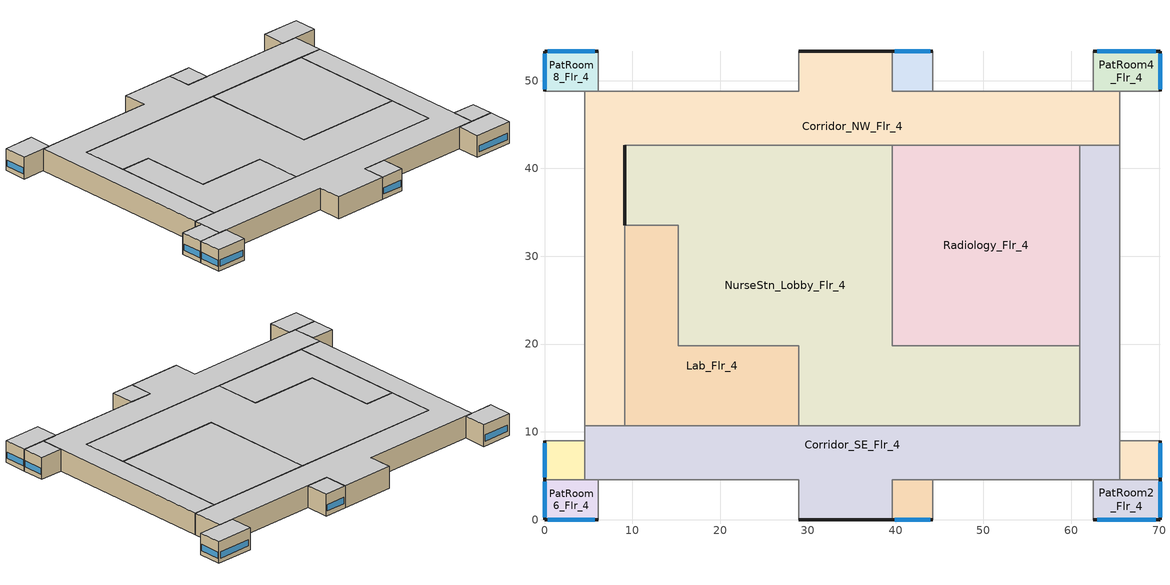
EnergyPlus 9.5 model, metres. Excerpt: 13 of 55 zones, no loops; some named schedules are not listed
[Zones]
PatRoom1_Mult10_Flr_4
 floor adiabatic (int_slab_floor): 44.2,4.57 44.2,0 39.62,0 39.62,4.57 z12.8
 wall outside (res_ext_wall): 39.62,0 44.2,0 z12.8:17.07
 wall adiabatic (int_wall): 44.2,0 44.2,4.57 39.62,4.57 39.62,0 z12.8:17.07
 window (Window_U_0.42_SHGC_0.40): 39.9,0 43.92,0 z13.72:14.94
 ceiling adiabatic (int_slab_ceiling): 39.62,4.57 39.62,0 44.2,0 44.2,4.57 z17.07
PatRoom2_Flr_4
 floor adiabatic (int_slab_floor): 70.1,4.57 70.1,0 62.48,0 62.48,4.57 z12.8
 wall outside (res_ext_wall): 62.48,0 70.1,0 70.1,4.57 z12.8:17.07
 wall adiabatic (int_wall): 70.1,4.57 62.48,4.57 62.48,0 z12.8:17.07
 window (Window_U_0.40_SHGC_0.38): 70.1,0.27 70.1,4.3 z13.72:14.94
 window (Window_U_0.42_SHGC_0.40): 62.94,0 69.65,0 z13.72:14.94
 ceiling adiabatic (int_slab_ceiling): 62.48,4.57 62.48,0 70.1,0 70.1,4.57 z17.07
PatRoom3_Mult10_Flr_4
 floor adiabatic (int_slab_floor): 70.1,8.99 70.1,4.57 65.53,4.57 65.53,8.99 z12.8
 wall outside (res_ext_wall): 70.1,4.57 70.1,8.99 z12.8:17.07
 wall adiabatic (int_wall): 70.1,8.99 65.53,8.99 65.53,4.57 70.1,4.57 z12.8:17.07
 window (Window_U_0.40_SHGC_0.38): 70.1,4.84 70.1,8.73 z13.72:14.94
 ceiling adiabatic (int_slab_ceiling): 65.53,8.99 65.53,4.57 70.1,4.57 70.1,8.99 z17.07
PatRoom4_Flr_4
 floor adiabatic (int_slab_floor): 70.1,53.34 70.1,48.77 62.48,48.77 62.48,53.34 z12.8
 wall outside (res_ext_wall): 70.1,48.77 70.1,53.34 62.48,53.34 z12.8:17.07
 wall adiabatic (int_wall): 62.48,53.34 62.48,48.77 70.1,48.77 z12.8:17.07
 window (Window_U_0.40_SHGC_0.38): 69.65,53.34 62.94,53.34 / 70.1,49.04 70.1,53.07 z13.72:14.94
 ceiling adiabatic (int_slab_ceiling): 62.48,53.34 62.48,48.77 70.1,48.77 70.1,53.34 z17.07
PatRoom5_Mult10_Flr_4
 floor adiabatic (int_slab_floor): 44.2,53.34 44.2,48.77 39.62,48.77 39.62,53.34 z12.8
 wall outside (res_ext_wall): 44.2,53.34 39.62,53.34 z12.8:17.07
 wall adiabatic (int_wall): 39.62,53.34 39.62,48.77 44.2,48.77 44.2,53.34 z12.8:17.07
 window (Window_U_0.40_SHGC_0.38): 43.92,53.34 39.9,53.34 z13.72:14.94
 ceiling adiabatic (int_slab_ceiling): 39.62,53.34 39.62,48.77 44.2,48.77 44.2,53.34 z17.07
Radiology_Flr_4
 floor adiabatic (int_slab_floor): 60.96,42.67 60.96,19.81 39.62,19.81 39.62,42.67 z12.8
 wall to Corridor_NW_Flr_4 (int_wall): 60.96,42.67 39.62,42.67 z12.8:17.07
 wall to Corridor_SE_Flr_4 (int_wall): 60.96,19.81 60.96,42.67 z12.8:17.07
 wall to NurseStn_Lobby_Flr_4 (int_wall): 39.62,42.67 39.62,19.81 60.96,19.81 z12.8:17.07
 ceiling adiabatic (int_slab_ceiling): 39.62,42.67 39.62,19.81 60.96,19.81 60.96,42.67 z17.07
PatRoom6_Flr_4
 floor adiabatic (int_slab_floor): 6.1,4.57 6.1,0 0,0 0,4.57 z12.8
 wall outside (res_ext_wall): 0,4.57 0,0 6.1,0 z12.8:17.07
 wall adiabatic (int_wall): 6.1,0 6.1,4.57 0,4.57 z12.8:17.07
 window (Window_U_0.42_SHGC_0.40): 0.37,0 5.73,0 z13.72:14.94
 window (Window_U_0.40_SHGC_0.38): 0,4.3 0,0.27 z13.72:14.94
 ceiling adiabatic (int_slab_ceiling): 0,4.57 0,0 6.1,0 6.1,4.57 z17.07
PatRoom7_Mult10_Flr_4
 floor adiabatic (int_slab_floor): 4.57,8.99 4.57,4.57 0,4.57 0,8.99 z12.8
 wall outside (res_ext_wall): 0,8.99 0,4.57 z12.8:17.07
 wall adiabatic (int_wall): 0,4.57 4.57,4.57 4.57,8.99 0,8.99 z12.8:17.07
 window (Window_U_0.40_SHGC_0.38): 0,8.73 0,4.84 z13.72:14.94
 ceiling adiabatic (int_slab_ceiling): 0,8.99 0,4.57 4.57,4.57 4.57,8.99 z17.07
PatRoom8_Flr_4
 floor adiabatic (int_slab_floor): 6.1,53.34 6.1,48.77 0,48.77 0,53.34 z12.8
 wall outside (res_ext_wall): 6.1,53.34 0,53.34 0,48.77 z12.8:17.07
 wall adiabatic (int_wall): 0,48.77 6.1,48.77 6.1,53.34 z12.8:17.07
 window (Window_U_0.40_SHGC_0.38): 5.73,53.34 0.37,53.34 / 0,53.07 0,49.04 z13.72:14.94
 ceiling adiabatic (int_slab_ceiling): 0,53.34 0,48.77 6.1,48.77 6.1,53.34 z17.07
NurseStn_Lobby_Flr_4
 floor adiabatic (int_slab_floor): 9.14,42.67 39.62,42.67 39.62,19.81 60.96,19.81 60.96,10.67 28.96,10.67 28.96,19.81 15.24,19.81 15.24,33.53 9.14,33.53 z12.8
 wall outside (Air_Wall): 9.14,42.67 9.14,33.53 z12.8:17.07
 wall to Corridor_NW_Flr_4 (Air_Wall): 39.62,42.67 9.14,42.67 z12.8:17.07
 wall to Corridor_SE_Flr_4 (Air_Wall): 28.96,10.67 60.96,10.67 60.96,19.81 z12.8:17.07
 wall to Lab_Flr_4 (int_wall): 9.14,33.53 15.24,33.53 15.24,19.81 28.96,19.81 28.96,10.67 z12.8:17.07
 ceiling adiabatic (int_slab_ceiling): 9.14,42.67 9.14,33.53 15.24,33.53 15.24,19.81 28.96,19.81 28.96,10.67 60.96,10.67 60.96,19.81 39.62,19.81 39.62,42.67 z17.07
Lab_Flr_4
 floor adiabatic (int_slab_floor): 9.14,33.53 15.24,33.53 15.24,19.81 28.96,19.81 28.96,10.67 9.14,10.67 z12.8
 wall to Corridor_SE_Flr_4 (int_wall): 9.14,10.67 28.96,10.67 z12.8:17.07
 wall to Corridor_NW_Flr_4 (int_wall): 9.14,33.58 9.14,10.67 z12.8:17.07
 ceiling adiabatic (int_slab_ceiling): 9.14,33.53 9.14,10.67 28.96,10.67 28.96,19.81 15.24,19.81 15.24,33.53 z17.07
Corridor_SE_Flr_4
 floor adiabatic (int_slab_floor): 4.57,4.57 4.57,10.67 60.96,10.67 60.96,42.67 65.53,42.67 65.53,4.57 39.62,4.57 39.62,0 28.96,0 28.96,4.57 z12.8
 wall outside (res_ext_wall): 28.96,0 39.62,0 z12.8:17.07
 wall adiabatic (int_wall): 39.62,0 39.62,4.57 65.53,4.57 65.53,42.67 / 4.57,10.67 4.57,4.57 28.96,4.57 28.96,0 z12.8:17.07
 wall to Corridor_NW_Flr_4 (Air_Wall): 65.53,42.67 60.96,42.67 / 9.14,10.67 4.57,10.67 z12.8:17.07
 ceiling adiabatic (int_slab_ceiling): 4.57,4.57 28.96,4.57 28.96,0 39.62,0 39.62,4.57 65.53,4.57 65.53,42.67 60.96,42.67 60.96,10.67 4.57,10.67 z17.07
Corridor_NW_Flr_4
 floor adiabatic (int_slab_floor): 4.57,10.67 4.57,48.77 28.96,48.77 28.96,53.34 39.62,53.34 39.62,48.77 65.53,48.77 65.53,42.67 9.14,42.67 9.14,10.67 z12.8
 wall outside (Air_Wall): 9.14,33.58 9.14,42.67 z12.8:17.07
 wall outside (res_ext_wall): 39.62,53.34 28.96,53.34 z12.8:17.07
 wall adiabatic (int_wall): 65.53,42.67 65.53,48.77 39.62,48.77 39.62,53.34 / 28.96,53.34 28.96,48.77 4.57,48.77 4.57,10.67 z12.8:17.07
 ceiling adiabatic (int_slab_ceiling): 4.57,10.67 9.14,10.67 9.14,42.67 65.53,42.67 65.53,48.77 39.62,48.77 39.62,53.34 28.96,53.34 28.96,48.77 4.57,48.77 z17.07
[Building]
Hospital: North Axis {deg}=-90; Terrain=City; Loads Convergence Tolerance Value {W}=0.04; Temperature Convergence Tolerance Value {deltaC}=0.2; Solar Distribution=FullInteriorAndExterior; Maximum Number of Warmup Days=25; Minimum Number of Warmup Days=6
[Site:Location]
Denver-Aurora-Buckley.AFB_CO_USA WMO=724695: Latitude {deg}=39.72; Longitude {deg}=-104.75; Time Zone {hr}=-7; Elevation {m}=1726
[SizingPeriod:DesignDay] Day of Month=21; Dry-Bulb Temperature Range Modifier Type=DefaultMultipliers; Humidity Condition Type=Wetbulb; Barometric Pressure {Pa}=82237; Rain Indicator=No; Snow Indicator=No; Daylight Saving Time Indicator=No
Name | Month | Day Type | Maximum Dry-Bulb Temperature {C} | Daily Dry-Bulb Temperature Range {deltaC} | Wetbulb or DewPoint at Maximum Dry-Bulb {C} | Wind Speed {m/s} | Wind Direction {deg} | Solar Model Indicator | Sky Clearness | ASHRAE Clear Sky Optical Depth for Beam Irradiance (taub) | ASHRAE Clear Sky Optical Depth for Diffuse Irradiance (taud)
Denver-Aurora-Buckley.AFB_CO_USA Ann Htg 99.6% Condns DB | 12 | WinterDesignDay | -17.9 | 0 | -17.9 | 2.5 | 180 | ASHRAEClearSky | 0
Denver-Aurora-Buckley.AFB_CO_USA Ann Clg .4% Condns DB=>MWB | 7 | SummerDesignDay | 33.9 | 14.8 | 15 | 3.6 | 30 | ASHRAETau |  | 0.423 | 2.02
[Site:WaterMainsTemperature]
Calculation Method=Correlation; Annual Average Outdoor Air Temperature {C}=9.95; Maximum Difference In Monthly Average Outdoor Air Temperatures {deltaC}=23.7
[Material:NoMass] Thermal Absorptance=0.9; Solar Absorptance=0.7
Name | Roughness | Thermal Resistance {m2-K/W} | Visible Absorptance
CP02 CARPET PAD | VeryRough | 0.21648 | 0.8
Air_Wall_Material | Rough | 0.207949
Res_Exterior_Wall_Insulation | MediumSmooth | 1.88434 | 0.7
[Construction]
InteriorFurnishings: Std Wood 6inch
Air_Wall: Air_Wall_Material
int_wall: G01 13mm gypsum board, G01 13mm gypsum board
int_slab_floor: 100mm Normalweight concrete floor, CP02 CARPET PAD
int_slab_ceiling: CP02 CARPET PAD, 100mm Normalweight concrete floor
res_ext_wall: 200mm Normalweight concrete wall, Res_Exterior_Wall_Insulation, G01 13mm gypsum board
Window_U_0.42_SHGC_0.40: LoE TINT 6MM, AIR 6MM, CLEAR 6MM
[CONSTRUCTION]
Window_U_0.40_SHGC_0.38: Glass_8652_LayerAvg, Gap_1_W_0_0127, Glass_102_LayerAvg
[Material]
Name | Roughness | Thickness {m} | Conductivity {W/m-K} | Density {kg/m3} | Specific Heat {J/kg-K} | Thermal Absorptance | Solar Absorptance | Visible Absorptance
Std Wood 6inch | MediumSmooth | 0.15 | 0.12 | 540 | 1210 | 0.9 | 0.7 | 0.7
G01 13mm gypsum board | Smooth | 0.0127 | 0.16 | 800 | 1090 | 0.9 | 0.7 | 0.5
200mm Normalweight concrete wall | MediumRough | 0.2032 | 2.31 | 2322 | 832
100mm Normalweight concrete floor | MediumRough | 0.1016 | 2.31 | 2322 | 832
[WindowMaterial:Glazing] Optical Data Type=SpectralAverage; Infrared Transmittance at Normal Incidence=0
Name | Thickness {m} | Solar Transmittance at Normal Incidence | Front Side Solar Reflectance at Normal Incidence | Back Side Solar Reflectance at Normal Incidence | Visible Transmittance at Normal Incidence | Front Side Visible Reflectance at Normal Incidence | Back Side Visible Reflectance at Normal Incidence | Front Side Infrared Hemispherical Emissivity | Back Side Infrared Hemispherical Emissivity | Conductivity {W/m-K}
CLEAR 6MM | 0.006 | 0.775 | 0.071 | 0.071 | 0.881 | 0.08 | 0.08 | 0.84 | 0.84 | 0.9
LoE TINT 6MM | .006 | .36 | .093 | .2 | .5 | .035 | .054 | .84 | .1 | .9
Glass_102_LayerAvg | 0.003048 | 0.833848 | 0.0747638 | 0.0748545 | 0.89926 | 0.082563 | 0.082564 | 0.84 | 0.84 | 1
Glass_8652_LayerAvg | 0.003059 | 0.343691 | 0.298987 | 0.462105 | 0.487937 | 0.209449 | 0.306829 | 0.84 | 0.39 | 0.962
[WindowMaterial:Gas] Gas Type=Air
Name | Thickness {m}
AIR 6MM | 0.0063
Gap_1_W_0_0127 | 0.0127
[SurfaceProperty:OtherSideCoefficients] Combined Convective/Radiative Film Coefficient {W/m2-K}=0; Constant Temperature {C}=1; Constant Temperature Coefficient=1; External Dry-Bulb Temperature Coefficient=0; Ground Temperature Coefficient=0; Wind Speed Coefficient=0; Zone Air Temperature Coefficient=0; Sinusoidal Variation of Constant Temperature Coefficient=No; Period of Sinusoidal Variation {hr}=24
Name | Constant Temperature Schedule
surfPropOthSdCoefBasementAvgWall | scheduleOSCBasementWallSurfaceTemp
surfPropOthSdCoefBasementAvgFloor | scheduleOSCBasementFloorTemp
surfPropOthSdCoefBasementUpperWall | scheduleOSCBasementUpperWallTemp
surfPropOthSdCoefBasementLowerWall | scheduleOSCBasementLowerWallTemp
[Zone] Type=1; Ceiling Height {m}=4.2683; Floor Area {m2}=autocalculate; Part of Total Floor Area=YES
Name | Multiplier | Volume {m3}
PatRoom1_Mult10_Flr_4; PatRoom5_Mult10_Flr_4 | 10 | 89.21
PatRoom2_Flr_4; PatRoom4_Flr_4 | 1 | 148.71
PatRoom3_Mult10_Flr_4; PatRoom7_Mult10_Flr_4 | 10 | 86.26
Radiology_Flr_4 | 1 | 2081.82
PatRoom6_Flr_4; PatRoom8_Flr_4 | 1 | 118.96
NurseStn_Lobby_Flr_4 | 1 | 3866.22
Lab_Flr_4 | 1 | 1129.43
Corridor_SE_Flr_4; Corridor_NW_Flr_4 | 1 | 2418.88
[InternalMass] Construction=InteriorFurnishings
Name | Zone or ZoneList | Surface Area {m2}
PatRoom1_Mult10_Flr_4_InternalMass_1 | PatRoom1_Mult10_Flr_4 | 41.8064
PatRoom2_Flr_4_InternalMass_1 | PatRoom2_Flr_4 | 69.6773
PatRoom3_Mult10_Flr_4_InternalMass_1 | PatRoom3_Mult10_Flr_4 | 40.4165
PatRoom4_Flr_4_InternalMass_1 | PatRoom4_Flr_4 | 69.6773
PatRoom5_Mult10_Flr_4_InternalMass_1 | PatRoom5_Mult10_Flr_4 | 41.8064
Radiology_Flr_4_InternalMass_1 | Radiology_Flr_4 | 975.4819
PatRoom6_Flr_4_InternalMass_1 | PatRoom6_Flr_4 | 55.7418
PatRoom7_Mult10_Flr_4_InternalMass_1 | PatRoom7_Mult10_Flr_4 | 40.4165
PatRoom8_Flr_4_InternalMass_1 | PatRoom8_Flr_4 | 55.7418
NurseStn_Lobby_Flr_4_InternalMass_1 | NurseStn_Lobby_Flr_4 | 1811.61
Lab_Flr_4_InternalMass_1 | Lab_Flr_4 | 529.5473
Corridor_SE_Flr_4_InternalMass_1 | Corridor_SE_Flr_4 | 1133.42
Corridor_NW_Flr_4_InternalMass_1 | Corridor_NW_Flr_4 | 1133.42
[People] Number of People Calculation Method=People; Fraction Radiant=0.3; Sensible Heat Fraction=AUTOCALCULATE; Activity Level Schedule=ACTIVITY_SCH; Enable ASHRAE 55 Comfort Warnings=No; Mean Radiant Temperature Calculation Type=ZoneAveraged; Work Efficiency Schedule=WORK_EFF_SCH; Clothing Insulation Calculation Method=ClothingInsulationSchedule; Clothing Insulation Schedule=CLOTHING_SCH; Air Velocity Schedule=AIR_VELO_SCH; Thermal Comfort Model 1 Type=FANGER
Name | Zone or ZoneList | Number of People Schedule | Number of People
PatRoom1_Mult10_Flr_4 | PatRoom1_Mult10_Flr_4 | BLDG_OCC_EXTD_SCH | 1.1244
PatRoom2_Flr_4 | PatRoom2_Flr_4 | BLDG_OCC_EXTD_SCH | 1.8744
PatRoom3_Mult10_Flr_4 | PatRoom3_Mult10_Flr_4 | BLDG_OCC_EXTD_SCH | 1.0873
PatRoom4_Flr_4 | PatRoom4_Flr_4 | BLDG_OCC_EXTD_SCH | 1.8744
PatRoom5_Mult10_Flr_4 | PatRoom5_Mult10_Flr_4 | BLDG_OCC_EXTD_SCH | 1.1244
Radiology_Flr_4 | Radiology_Flr_4 | BLDG_OCC_SCH | 26.2404
PatRoom6_Flr_4 | PatRoom6_Flr_4 | BLDG_OCC_EXTD_SCH | 1.4994
PatRoom7_Mult10_Flr_4 | PatRoom7_Mult10_Flr_4 | BLDG_OCC_EXTD_SCH | 1.0873
PatRoom8_Flr_4 | PatRoom8_Flr_4 | BLDG_OCC_EXTD_SCH | 1.4994
NurseStn_Lobby_Flr_4 | NurseStn_Lobby_Flr_4 | BLDG_OCC_EXTD_SCH | 12.9952
Lab_Flr_4 | Lab_Flr_4 | BLDG_OCC_SCH | 14.2446
Corridor_SE_Flr_4 | Corridor_SE_Flr_4 | BLDG_OCC_EXTD_SCH | 6.0978
Corridor_NW_Flr_4 | Corridor_NW_Flr_4 | BLDG_OCC_EXTD_SCH | 6.0978
[Lights] Design Level Calculation Method=Watts/Area; Return Air Fraction=0; Fraction Radiant=0.7; Fraction Visible=0.2; Fraction Replaceable=1; Return Air Fraction Calculated from Plenum Temperature=No
Name | Zone or ZoneList | Schedule | Watts per Zone Floor Area {W/m2}
PatRoom1_Mult10_Flr_4_Lights | PatRoom1_Mult10_Flr_4 | BLDG_LIGHT_EXTD_SCH | 6.67362
PatRoom2_Flr_4_Lights | PatRoom2_Flr_4 | BLDG_LIGHT_EXTD_SCH | 6.67362
PatRoom3_Mult10_Flr_4_Lights | PatRoom3_Mult10_Flr_4 | BLDG_LIGHT_EXTD_SCH | 6.67362
PatRoom4_Flr_4_Lights | PatRoom4_Flr_4 | BLDG_LIGHT_EXTD_SCH | 6.67362
PatRoom5_Mult10_Flr_4_Lights | PatRoom5_Mult10_Flr_4 | BLDG_LIGHT_EXTD_SCH | 6.67362
Radiology_Flr_4_Lights | Radiology_Flr_4 | BLDG_LIGHT_RADIOLOGY_SCH | 11.4097
PatRoom6_Flr_4_Lights | PatRoom6_Flr_4 | BLDG_LIGHT_EXTD_SCH | 6.67362
PatRoom7_Mult10_Flr_4_Lights | PatRoom7_Mult10_Flr_4 | BLDG_LIGHT_EXTD_SCH | 6.67362
PatRoom8_Flr_4_Lights | PatRoom8_Flr_4 | BLDG_LIGHT_EXTD_SCH | 6.67362
NurseStn_Lobby_Flr_4_Lights | NurseStn_Lobby_Flr_4 | BLDG_LIGHT_NURSEFLR234_SCH | 9.94585
Lab_Flr_4_Lights | Lab_Flr_4 | BLDG_LIGHT_SCH | 15.6077
Corridor_SE_Flr_4_Lights | Corridor_SE_Flr_4 | BLDG_LIGHT_CORRIDOR_SCH | 9.9028
Corridor_NW_Flr_4_Lights | Corridor_NW_Flr_4 | BLDG_LIGHT_CORRIDOR_SCH | 9.9028
[ElectricEquipment] Design Level Calculation Method=EquipmentLevel; Fraction Latent=0; Fraction Radiant=0.5; Fraction Lost=0
Name | Zone or ZoneList | Schedule | Design Level {W}
PatRoom1_Mult10_Flr_4_MiscPlug_Equip | PatRoom1_Mult10_Flr_4 | BLDG_EQUIP_EXTD_SCH | 449.8365
PatRoom2_Flr_4_MiscPlug_Equip | PatRoom2_Flr_4 | BLDG_EQUIP_EXTD_SCH | 749.7275
PatRoom3_Mult10_Flr_4_MiscPlug_Equip | PatRoom3_Mult10_Flr_4 | BLDG_EQUIP_EXTD_SCH | 434.8813
PatRoom4_Flr_4_MiscPlug_Equip | PatRoom4_Flr_4 | BLDG_EQUIP_EXTD_SCH | 749.7275
PatRoom5_Mult10_Flr_4_MiscPlug_Equip | PatRoom5_Mult10_Flr_4 | BLDG_EQUIP_EXTD_SCH | 449.8365
Radiology_Flr_4_MiscPlug_Equip | Radiology_Flr_4 | BLDG_EQUIP_SCH | 52499.9
PatRoom6_Flr_4_MiscPlug_Equip | PatRoom6_Flr_4 | BLDG_EQUIP_EXTD_SCH | 599.782
PatRoom7_Mult10_Flr_4_MiscPlug_Equip | PatRoom7_Mult10_Flr_4 | BLDG_EQUIP_EXTD_SCH | 434.8813
PatRoom8_Flr_4_MiscPlug_Equip | PatRoom8_Flr_4 | BLDG_EQUIP_EXTD_SCH | 599.782
NurseStn_Lobby_Flr_4_MiscPlug_Equip | NurseStn_Lobby_Flr_4 | BLDG_EQUIP_EXTD_SCH | 10136
Lab_Flr_4_MiscPlug_Equip | Lab_Flr_4 | BLDG_EQUIP_SCH | 11395.9
[Exterior:FuelEquipment] Fuel Use Type=Electricity
Name | Schedule | Design Level {W}
Elevators | BLDG_ELEVATORS | 162963
Elevators_Lights_Fan | ELEV_LIGHT_FAN_SCH_ADD_DF | 501
[Exterior:Lights]
Exterior_Lights: Schedule=Exterior_Lgt_ALWAYS_ON; Design Level {W}=9863; Control Option=AstronomicalClock
[ZoneInfiltration:DesignFlowRate] Schedule=INFIL_SCH_PNNL; Design Flow Rate Calculation Method=Flow/ExteriorArea; Flow per Exterior Surface Area {m3/s-m2}=0.00056896; Constant Term Coefficient=0; Temperature Term Coefficient=0; Velocity Term Coefficient=0.224; Velocity Squared Term Coefficient=0
Name | Zone or ZoneList
PatRoom1_Mult10_Flr_4_Infiltration | PatRoom1_Mult10_Flr_4
PatRoom2_Flr_4_Infiltration | PatRoom2_Flr_4
PatRoom3_Mult10_Flr_4_Infiltration | PatRoom3_Mult10_Flr_4
PatRoom4_Flr_4_Infiltration | PatRoom4_Flr_4
PatRoom5_Mult10_Flr_4_Infiltration | PatRoom5_Mult10_Flr_4
Radiology_Flr_4_Infiltration | Radiology_Flr_4
PatRoom6_Flr_4_Infiltration | PatRoom6_Flr_4
PatRoom7_Mult10_Flr_4_Infiltration | PatRoom7_Mult10_Flr_4
PatRoom8_Flr_4_Infiltration | PatRoom8_Flr_4
NurseStn_Lobby_Flr_4_Infiltration | NurseStn_Lobby_Flr_4
Lab_Flr_4_Infiltration | Lab_Flr_4
Corridor_SE_Flr_4_Infiltration | Corridor_SE_Flr_4
Corridor_NW_Flr_4_Infiltration | Corridor_NW_Flr_4
[Schedule:Compact]
scheduleOSCBasementWallSurfaceTemp: Through:   1/31, For:AllDays, Until:24:00, 19.38, Through:   2/28, For:AllDays, Until:24:00, 19.25, Through:   3/31, For:AllDays, Until:24:00, 19.86, Through:   4/30, For:AllDays, Until:24:00, 20.15, Through:   5/31, For:AllDays, Until:24:00, 21.25, Through:   6/30, For:AllDays, Until:24:00, 24.62, Through:   7/31, For:AllDays, Until:24:00, 25.33, Through:   8/31, For:AllDays, Until:24:00, 25.27, Through:   9/30, For:AllDays, Until:24:00, 24.88, Through:  10/31, For:AllDays, Until:24:00, 21.26, Through:  11/30, For:AllDays, Until:24:00, 20.14, Through:  12/31, For:AllDays, Until:24:00, 19.31
scheduleOSCBasementFloorTemp: Through:   1/31, For:AllDays, Until:24:00, 20.85, Through:   2/28, For:AllDays, Until:24:00, 20.83, Through:   3/31, For:AllDays, Until:24:00, 20.82, Through:   4/30, For:AllDays, Until:24:00, 20.82, Through:   5/31, For:AllDays, Until:24:00, 20.82, Through:   6/30, For:AllDays, Until:24:00, 23.2, Through:   7/31, For:AllDays, Until:24:00, 23.58, Through:   8/31, For:AllDays, Until:24:00, 23.66, Through:   9/30, For:AllDays, Until:24:00, 23.69, Through:  10/31, For:AllDays, Until:24:00, 21.26, Through:  11/30, For:AllDays, Until:24:00, 20.96, Through:  12/31, For:AllDays, Until:24:00, 20.89
scheduleOSCBasementUpperWallTemp: Through:   1/31, For:AllDays, Until:24:00, 18.71, Through:   2/28, For:AllDays, Until:24:00, 18.49, Through:   3/31, For:AllDays, Until:24:00, 19.47, Through:   4/30, For:AllDays, Until:24:00, 19.9, Through:   5/31, For:AllDays, Until:24:00, 21.54, Through:   6/30, For:AllDays, Until:24:00, 25.29, Through:   7/31, For:AllDays, Until:24:00, 25.95, Through:   8/31, For:AllDays, Until:24:00, 25.66, Through:   9/30, For:AllDays, Until:24:00, 24.98, Through:  10/31, For:AllDays, Until:24:00, 20.68, Through:  11/30, For:AllDays, Until:24:00, 19.38, Through:  12/31, For:AllDays, Until:24:00, 18.3
scheduleOSCBasementLowerWallTemp: Through:   1/31, For:AllDays, Until:24:00, 20.02, Through:   2/28, For:AllDays, Until:24:00, 19.99, Through:   3/31, For:AllDays, Until:24:00, 20.24, Through:   4/30, For:AllDays, Until:24:00, 20.39, Through:   5/31, For:AllDays, Until:24:00, 20.98, Through:   6/30, For:AllDays, Until:24:00, 23.97, Through:   7/31, For:AllDays, Until:24:00, 24.73, Through:   8/31, For:AllDays, Until:24:00, 24.9, Through:   9/30, For:AllDays, Until:24:00, 24.78, Through:  10/31, For:AllDays, Until:24:00, 21.83, Through:  11/30, For:AllDays, Until:24:00, 20.87, Through:  12/31, For:AllDays, Until:24:00, 20.29
BLDG_OCC_EXTD_SCH: Through: 12/31, For: Weekdays, Until: 07:00, 0.4, Until: 08:00, 0.5, Until: 09:00, 0.6, Until: 17:00, 0.8, Until: 18:00, 0.6, Until: 20:00, 0.5, Until: 24:00, 0.4, For: SummerDesignDay, Until: 24:00, 1, For: WinterDesignDay, Until: 24:00, 0, For: Saturday, Until: 07:00, 0.4, Until: 08:00, 0.5, Until: 17:00, 0.6, Until: 19:00, 0.5, Until: 24:00, 0.4, For: Sunday Holidays AllOtherDays, Until: 08:00, 0.4, Until: 16:00, 0.6, Until: 24:00, 0.4
ACTIVITY_SCH: Through: 12/31, For: AllDays, Until: 24:00, 120
WORK_EFF_SCH: Through: 12/31, For: AllDays, Until: 24:00, 0
AIR_VELO_SCH: Through: 12/31, For: AllDays, Until: 24:00, 0.2
CLOTHING_SCH: Through: 04/30, For: AllDays, Until: 24:00, 1, Through: 09/30, For: AllDays, Until: 24:00, 0.5, Through: 12/31, For: AllDays, Until: 24:00, 1
